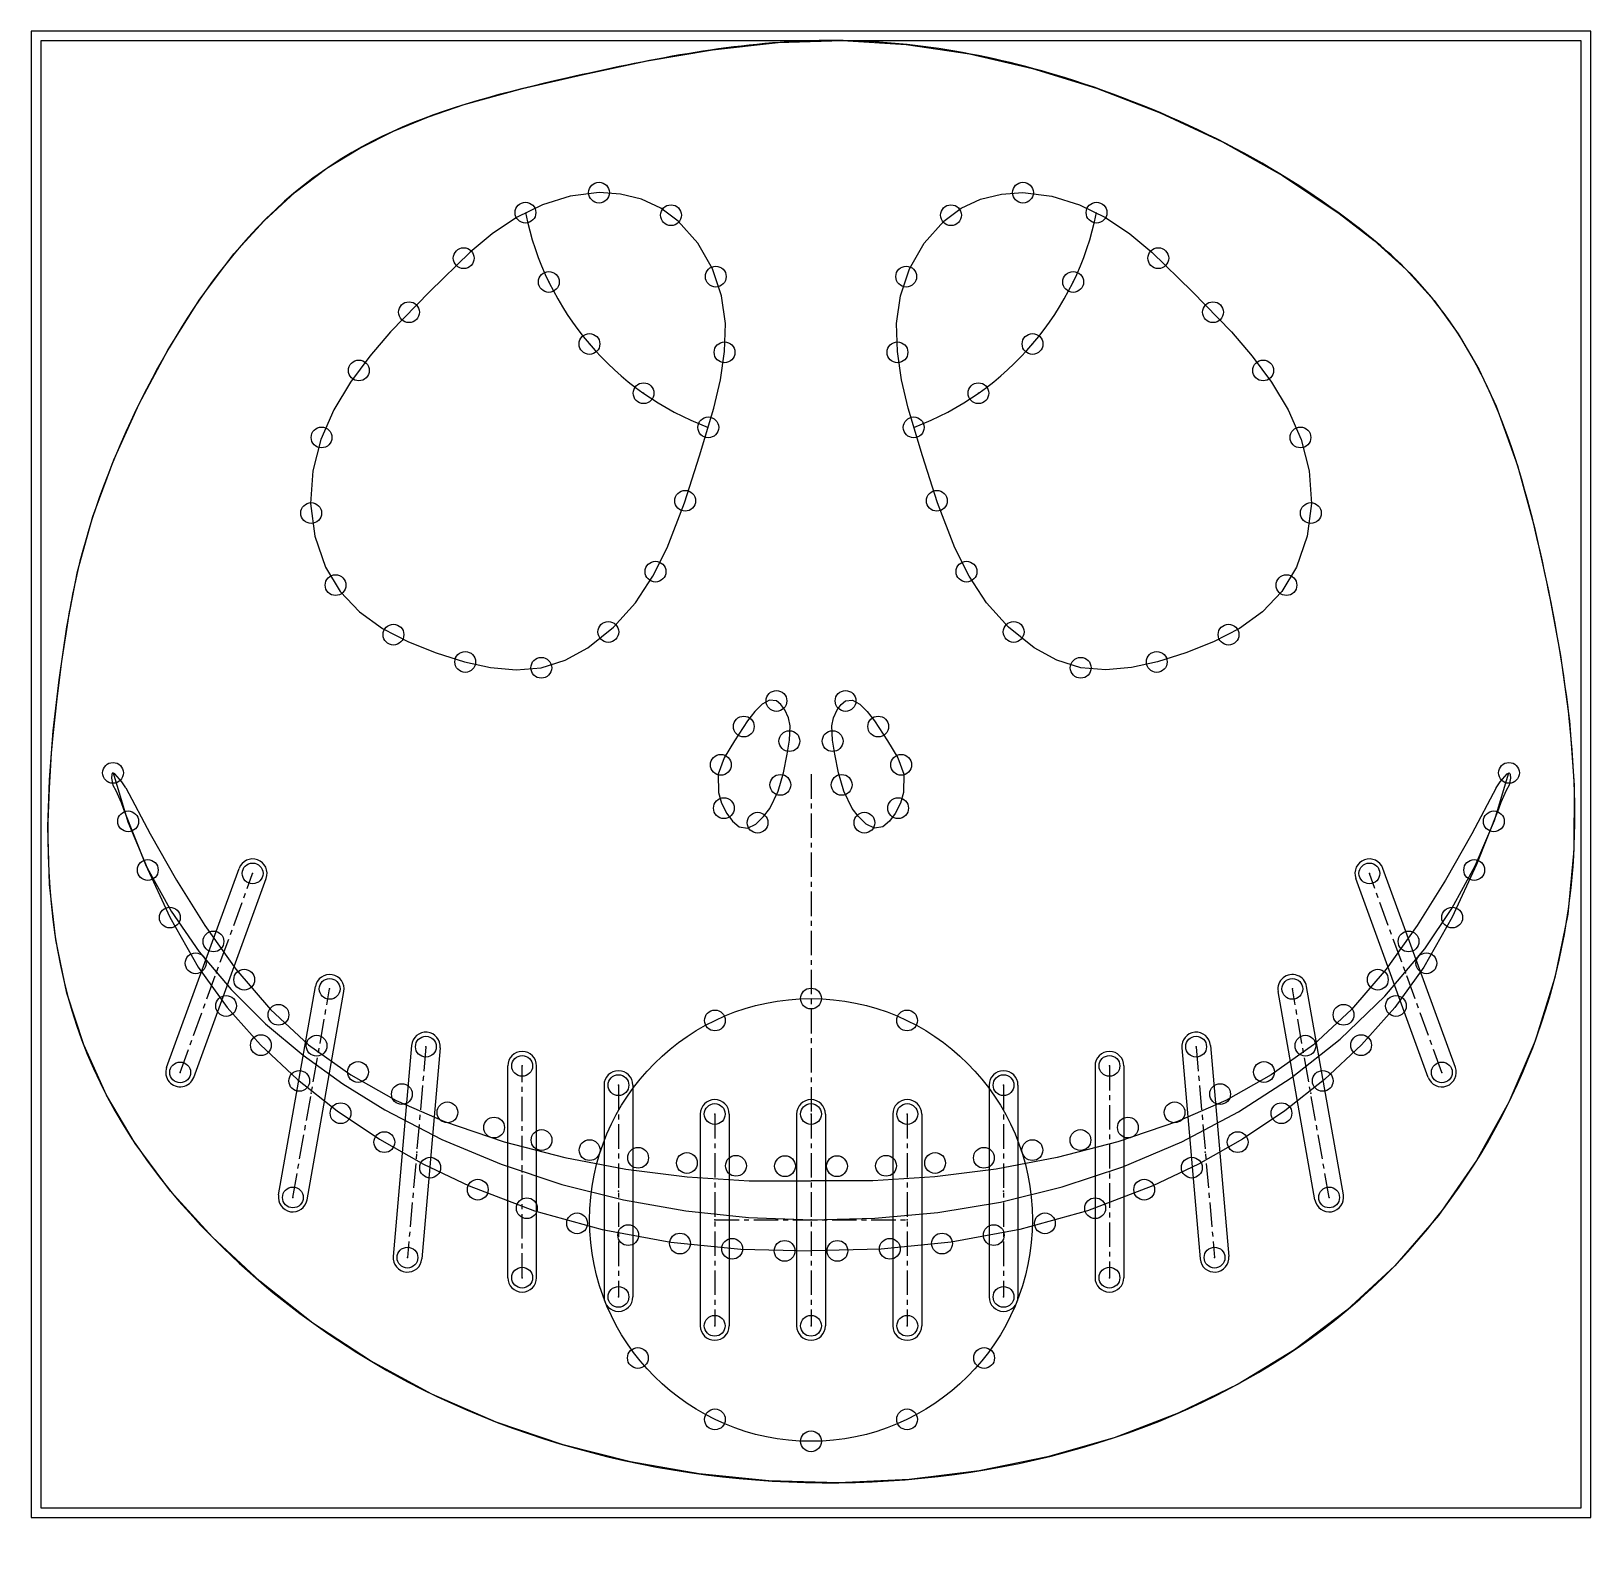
# Model space of a CAD drawing. Header units: millimetres. Extents: x -405 to 405, y -400 to 386.
import ezdxf

# ---------------------------------------------------------------- set-up
doc = ezdxf.new("R2010")
doc.units = ezdxf.units.MM
doc.header["$PDSIZE"] = -1
doc.linetypes.add('CENTERX2', pattern=[20.32, 12.7, -2.54, 2.54, -2.54])

msp = doc.modelspace()

# ---------------------------------------------------------------- linework, layer by layer
at = {"color": 7, "linetype": 'Continuous', "lineweight": 25}
for p, q in [((-405, 386), (-405, -386)), ((405, 386), (-405, 386)), ((400, 381), (-400, 381)), ((-400, 381), (-400, -381)), ((400, -381), (400, 381)), ((405, -386), (405, 386)), ((-405, -386), (405, -386)), ((-400, -381), (400, -381))]:
    msp.add_line(p, q, dxfattribs=at)
at = {"color": 7, "linetype": 'CENTERX2'}
for p, q in [((0, 0), (0, -176.5)), ((-327.62, -154.87), (-290, -51.5)), ((327.62, -154.87), (290, -51.5)), ((-269.1, -219.83), (-250, -111.5)), ((269.1, -219.83), (250, -111.5)), ((-200, -141.5), (-209.59, -251.08)), ((200, -141.5), (209.59, -251.08)), ((-150, -261.5), (-150, -151.5)), ((155, -151.5), (155, -261.5)), ((-100, -161.5), (-100, -271.5)), ((100, -161.5), (100, -271.5)), ((-50, -176.5), (-50, -286.5)), ((0, -176.5), (0, -286.5)), ((50, -176.5), (50, -286.5)), ((-50, -231.5), (50, -231.5))]:
    msp.add_line(p, q, dxfattribs=at)
at = {"color": 7, "linetype": 'Continuous'}
for p, q in [((-334.67, -152.3), (-297.05, -48.93)), ((-320.57, -157.43), (-282.95, -54.07)), ((320.57, -157.43), (282.95, -54.07)), ((334.67, -152.3), (297.05, -48.93)), ((-276.49, -218.53), (-257.39, -110.2)), ((-261.72, -221.13), (-242.61, -112.8)), ((261.72, -221.13), (242.61, -112.8)), ((276.49, -218.53), (257.39, -110.2)), ((-207.47, -140.85), (-217.06, -250.43)), ((-192.53, -142.15), (-202.12, -251.74)), ((192.53, -142.15), (202.12, -251.74)), ((207.47, -140.85), (217.06, -250.43)), ((-157.5, -261.5), (-157.5, -151.5)), ((-142.5, -261.5), (-142.5, -151.5)), ((147.5, -151.5), (147.5, -261.5)), ((162.5, -151.5), (162.5, -261.5)), ((-107.5, -161.5), (-107.5, -271.5)), ((-92.5, -161.5), (-92.5, -271.5)), ((92.5, -161.5), (92.5, -271.5)), ((107.5, -161.5), (107.5, -271.5)), ((-57.5, -176.5), (-57.5, -286.5)), ((-42.5, -176.5), (-42.5, -286.5)), ((-7.5, -176.5), (-7.5, -286.5)), ((7.5, -176.5), (7.5, -286.5)), ((42.5, -176.5), (42.5, -286.5)), ((57.5, -176.5), (57.5, -286.5))]:
    msp.add_line(p, q, dxfattribs=at)
at = {"color": 7, "linetype": 'Continuous', "flags": 128}
for points in [[(-381, 105.29), (-372.92, 133.95), (-362.1, 163.31), (-348.94, 192.49), (-333.88, 220.63), (-317.33, 246.85), (-299.72, 270.28), (-284.05, 287.57), (-267.95, 302.31), (-251.37, 314.79), (-234.32, 325.3), (-216.77, 334.12), (-198.69, 341.55), (-180.09, 347.85), (-149.8, 356.19), (-118.08, 363.58), (-85.07, 370.52), (-51.21, 376.31), (-17.03, 380.11), (16.39, 381.12), (49.45, 379.11), (82.28, 374.25), (114.99, 366.69), (148.27, 356.41), (181.36, 343.64), (213.74, 328.49), (244.92, 311.04), (274.38, 291.37), (292.47, 277.33), (309.12, 262.28), (323.69, 246.06), (336.16, 228.71), (346.77, 210.36), (355.77, 191.13), (366.94, 160.34), (375.78, 128.22), (383.11, 95.22), (389.32, 61.68), (393.93, 27.77), (396.39, -5.71), (396.27, -39.22), (393.06, -72.59), (386.39, -105.61), (376.12, -138.53), (362.5, -170.35), (345.7, -200.68), (325.88, -229.13), (303.2, -255.3), (278.31, -278.45), (251.08, -298.94), (221.77, -316.76), (190.65, -331.93), (157.4, -344.65), (122.84, -354.61), (87.27, -361.83), (50.98, -366.3), (14.25, -368.03), (-21.97, -367.05), (-58.07, -363.43), (-93.76, -357.17), (-128.77, -348.27), (-163.45, -336.49), (-196.86, -321.98), (-228.71, -304.76), (-258.65, -285.08), (-286.32, -263.37), (-310.91, -240.5), (-332.58, -216.52), (-350.98, -191.85), (-365.9, -166.74), (-377.74, -140.62), (-386.44, -113.78), (-392.26, -86.06), (-395.47, -57.29), (-396.31, -27.32), (-395.5, -2.83), (-393.51, 22.59), (-390.48, 49.01), (-386.52, 76.5), (-381, 105.29)], [(-110.09, 302.14), (-125, 300.34), (-139.42, 295.84), (-153.02, 289.15), (-165.51, 280.78), (-176.96, 271.22), (-198.03, 250.86), (-218.38, 229.79), (-229.19, 217.13), (-239.13, 203.66), (-247.8, 189.25), (-254.57, 173.9), (-258.8, 157.66), (-259.9, 140.66), (-257.69, 123.62), (-252.2, 107.58), (-244.58, 94.99), (-234.55, 84.45), (-222.55, 75.79), (-209.11, 68.73), (-194.72, 63.03), (-179.89, 58.44), (-166.47, 55.46), (-153.18, 54.2), (-140.18, 55.3), (-127.64, 59.25), (-115.83, 65.73), (-102.49, 76.49), (-91.21, 89.13), (-82.08, 102.92), (-74.66, 117.65), (-65.71, 140.99), (-57.92, 165.38), (-50.49, 190.25), (-47.03, 204.97), (-44.86, 219.63), (-44.48, 234.16), (-46.4, 248.47), (-51.16, 262.6), (-58.79, 275.85), (-68.93, 287.25), (-77.98, 294), (-88.07, 298.76), (-98.92, 301.42), (-110.09, 302.14)], [(110.09, 302.14), (125, 300.34), (139.42, 295.84), (153.02, 289.15), (165.51, 280.78), (176.96, 271.22), (198.03, 250.86), (218.38, 229.79), (229.19, 217.13), (239.13, 203.66), (247.8, 189.25), (254.57, 173.9), (258.8, 157.66), (259.9, 140.66), (257.69, 123.62), (252.2, 107.58), (244.58, 94.99), (234.55, 84.45), (222.55, 75.79), (209.11, 68.73), (194.72, 63.03), (179.89, 58.44), (166.47, 55.46), (153.18, 54.2), (140.18, 55.3), (127.64, 59.25), (115.83, 65.73), (102.49, 76.49), (91.21, 89.13), (82.08, 102.92), (74.66, 117.65), (65.71, 140.99), (57.92, 165.38), (50.49, 190.25), (47.03, 204.97), (44.86, 219.63), (44.48, 234.16), (46.4, 248.47), (51.16, 262.6), (58.79, 275.85), (68.93, 287.25), (77.98, 294), (88.07, 298.76), (98.92, 301.42), (110.09, 302.14)], [(-17.94, 38.09), (-21.62, 38.5), (-25.4, 36.46), (-29.19, 32.67), (-32.9, 27.78), (-39.74, 17.42), (-45.15, 8.56), (-48.18, 0), (-48.02, -9.53), (-46.41, -15.04), (-43.67, -20.42), (-40.72, -24.35), (-37.24, -27.26), (-32.92, -28.06), (-28.58, -25.85), (-24.64, -21.99), (-21.43, -17.71), (-16.98, -8.71), (-14.32, 0.73), (-12.45, 10.43), (-11.13, 17.78), (-10.84, 25.2), (-11.72, 29.4), (-13.61, 33.53), (-15.64, 36.27), (-17.94, 38.09)], [(17.94, 38.09), (21.62, 38.5), (25.4, 36.46), (29.19, 32.67), (32.9, 27.78), (39.74, 17.42), (45.15, 8.56), (48.18, 0), (48.02, -9.53), (46.41, -15.04), (43.67, -20.42), (40.72, -24.35), (37.24, -27.26), (32.92, -28.06), (28.58, -25.85), (24.64, -21.99), (21.43, -17.71), (16.98, -8.71), (14.32, 0.73), (12.45, 10.43), (11.13, 17.78), (10.84, 25.2), (11.72, 29.4), (13.61, 33.53), (15.64, 36.27), (17.94, 38.09)], [(-355.84, -7.07), (-357.9, -3.89), (-360.33, -1.15), (-361.62, 0.17), (-362.18, 0.61), (-362.56, 0.7), (-362.94, 0.43), (-363.19, -0.2), (-363.37, -2), (-362.54, -5.64), (-361.01, -8.44), (-359.62, -11.5), (-358.34, -14.75), (-357.09, -18.05), (-345.69, -46.79), (-333.08, -74.29), (-318.27, -100.27), (-303.17, -121.12), (-285.88, -140.55), (-266.73, -158.48), (-246.02, -174.85), (-224.08, -189.57), (-201.21, -202.57), (-177.62, -213.83), (-143.56, -226.76), (-108.52, -236.49), (-72.75, -243.12), (-36.5, -246.77), (0, -247.55)], [(-362.49, 0.71), (-354.89, -24.71), (-344.76, -48.68), (-332.29, -71.18), (-317.69, -92.22), (-301.16, -111.79), (-283.24, -129.57), (-263.83, -145.93), (-243.13, -160.85), (-221.33, -174.33), (-191.69, -189.68), (-160.91, -202.58), (-129.42, -213.03), (-97.43, -221.07), (-65.06, -226.77), (-32.42, -230.23), (0.38, -231.5), (33.22, -230.65), (65.95, -227.59), (98.41, -222.2), (130.45, -214.36), (161.9, -203.98), (192.55, -190.97), (222.02, -175.39), (249.38, -157.69), (274.86, -137.63), (298.1, -115.26), (318.73, -90.65), (332.87, -69.78), (345, -47.57), (354.93, -24.07), (362.49, 0.71)], [(355.84, -7.07), (357.9, -3.89), (360.33, -1.15), (361.62, 0.17), (362.18, 0.61), (362.56, 0.7), (362.94, 0.43), (363.19, -0.2), (363.37, -2), (362.54, -5.64), (361.01, -8.44), (359.62, -11.5), (358.34, -14.75), (357.09, -18.05), (345.69, -46.79), (333.08, -74.29), (318.27, -100.27), (303.17, -121.12), (285.88, -140.55), (266.73, -158.48), (246.02, -174.85), (224.08, -189.57), (201.21, -202.57), (177.62, -213.83), (143.56, -226.76), (108.52, -236.49), (72.75, -243.12), (36.5, -246.77), (0, -247.55)], [(-355.84, -7.07), (-343.14, -30.92), (-329.58, -54.98), (-314.85, -78.64), (-298.64, -101.26), (-280.65, -122.2), (-260.94, -140.53), (-239.07, -156.21), (-215.39, -169.4), (-190.35, -180.37), (-159.37, -190.88), (-127.83, -199.04), (-96.11, -205.11), (-64.24, -209.14), (-32.2, -211.16), (0, -211.2)], [(355.84, -7.07), (343.14, -30.92), (329.58, -54.98), (314.85, -78.64), (298.64, -101.26), (280.65, -122.2), (260.94, -140.53), (239.07, -156.21), (215.39, -169.4), (190.35, -180.37), (159.37, -190.88), (127.83, -199.04), (96.11, -205.11), (64.24, -209.14), (32.2, -211.16), (0, -211.2)]]:
    msp.add_lwpolyline(points, dxfattribs=at)
at = {"color": 7, "linetype": 'Continuous', "lineweight": 25}
for centre in [(-110.09, 302.14), (110.09, 302.14), (-148.31, 291.74), (-72.71, 290.4), (72.71, 290.4), (148.31, 291.74), (-180.36, 268.1), (180.36, 268.1), (-136.15, 255.74), (-49.45, 258.51), (49.45, 258.51), (136.15, 255.74), (-208.78, 240.01), (208.78, 240.01), (-115.07, 223.52), (115.07, 223.52), (-44.9, 219.18), (44.9, 219.18), (-234.84, 209.76), (234.84, 209.76), (-86.95, 197.94), (86.95, 197.94), (-254.19, 174.95), (-53.35, 180.19), (53.35, 180.19), (254.19, 174.95), (-65.35, 142.07), (65.35, 142.07), (-259.6, 135.69), (259.6, 135.69), (-80.77, 105.26), (80.77, 105.26), (-246.92, 98.24), (246.92, 98.24), (-216.85, 72.53), (-105.25, 73.93), (105.25, 73.93), (216.85, 72.53), (-179.57, 58.35), (-140.08, 55.32), (140.08, 55.32), (179.57, 58.35), (-17.94, 38.09), (17.94, 38.09), (-34.92, 24.8), (34.92, 24.8), (-11.22, 17.23), (11.22, 17.23), (-46.82, 4.9), (46.82, 4.9), (-362.49, 0.71), (362.49, 0.71), (-15.92, -5.5), (15.92, -5.5), (-45.26, -17.6), (45.26, -17.6), (-354.64, -24.46), (-27.74, -25.15), (27.74, -25.15), (354.64, -24.46), (-344.44, -49.73), (-290, -51.5), (290, -51.5), (344.44, -49.73), (-332.99, -74.45), (332.99, -74.45), (-310.33, -86.83), (310.33, -86.83), (-319.61, -98.18), (319.61, -98.18), (-294.36, -106.7), (294.36, -106.7), (-250, -111.5), (0, -116.5), (250, -111.5), (-303.79, -120.35), (-276.57, -124.95), (276.57, -124.95), (303.79, -120.35), (-49.9, -127.89), (49.9, -127.89), (-285.71, -140.72), (-256.78, -141.01), (-200, -141.5), (200, -141.5), (256.78, -141.01), (285.71, -140.72), (-327.62, -154.87), (-265.78, -159.29), (-235.26, -154.66), (-150, -151.5), (155, -151.5), (235.26, -154.66), (265.78, -159.29), (327.62, -154.87), (-212.49, -166.12), (-100, -161.5), (100, -161.5), (212.49, -166.12), (-244.32, -176.07), (-188.84, -175.64), (-164.59, -183.52), (-50, -176.5), (0, -176.5), (50, -176.5), (164.59, -183.52), (188.84, -175.64), (244.32, -176.07), (-221.59, -191.09), (-139.93, -190.01), (139.93, -190.01), (221.59, -191.09), (-114.98, -195.24), (-89.79, -199.22), (89.79, -199.22), (114.98, -195.24), (-197.78, -204.33), (-64.44, -201.93), (-38.98, -203.37), (-13.49, -203.58), (13.49, -203.58), (38.98, -203.37), (64.44, -201.93), (197.78, -204.33), (-173.06, -215.78), (173.06, -215.78), (-269.1, -219.83), (269.1, -219.83), (-147.58, -225.43), (147.58, -225.43), (-121.49, -233.28), (-94.94, -239.38), (94.94, -239.38), (121.49, -233.28), (-68.05, -243.76), (-40.94, -246.48), (-13.72, -247.59), (13.72, -247.59), (40.94, -246.48), (68.05, -243.76), (-209.59, -251.08), (209.59, -251.08), (-150, -261.5), (155, -261.5), (-100, -271.5), (100, -271.5), (-50, -286.5), (0, -286.5), (50, -286.5), (-89.91, -303.2), (89.91, -303.2), (-49.9, -335.11), (49.9, -335.11), (0, -346.5)]:
    msp.add_circle(centre, 5.4, dxfattribs=at)
at = {"color": 7, "linetype": 'Continuous'}
msp.add_circle((0, -231.5), 115, dxfattribs=at)
for centre, radius, start, end in [((0, 321.8), 151.33, 191.45656, 249.35669), ((0, 321.8), 151.33, 290.64331, 348.54344), ((-290, -51.5), 7.5, 340, 160), ((290, -51.5), 7.5, 20, 200), ((-250, -111.5), 7.5, 350, 170), ((250, -111.5), 7.5, 10, 190), ((-200, -141.5), 7.5, 355, 175), ((200, -141.5), 7.5, 5, 185), ((-150, -151.5), 7.5, 0, 180), ((155, -151.5), 7.5, 0, 180), ((-327.62, -154.87), 7.5, 160, 340), ((327.62, -154.87), 7.5, 200, 20), ((-100, -161.5), 7.5, 0, 180), ((100, -161.5), 7.5, 0, 180), ((-50, -176.5), 7.5, 0, 180), ((0, -176.5), 7.5, 0, 180), ((50, -176.5), 7.5, 0, 180), ((-269.1, -219.83), 7.5, 170, 350), ((269.1, -219.83), 7.5, 190, 10), ((-209.59, -251.08), 7.5, 175, 355), ((209.59, -251.08), 7.5, 185, 5), ((-150, -261.5), 7.5, 180, 0), ((155, -261.5), 7.5, 180, 0), ((-100, -271.5), 7.5, 180, 0), ((100, -271.5), 7.5, 180, 0), ((-50, -286.5), 7.5, 180, 0), ((0, -286.5), 7.5, 180, 0), ((50, -286.5), 7.5, 180, 0)]:
    msp.add_arc(centre, radius, start, end, dxfattribs=at)
at = {"color": 7, "linetype": 'Continuous', "lineweight": 25}
msp.add_open_spline([(-381, 105.29), (-367.54, 162.71), (-289.63, 319.73), (-157.03, 356.44), (3.2, 389.05), (141.22, 366.75), (250.88, 313.14), (348.72, 229.66), (384.88, 108.44), (411.73, -84.41), (267.27, -375.19), (-129.17, -406.58), (-399.7, -168.21), (-403.95, -29.27), (-383.97, 92.62), (-381, 105.29)], degree=3, knots=[0, 0, 0, 0, 0.0640391, 0.1494049, 0.2019875, 0.2572034, 0.3241522, 0.3397075, 0.4127568, 0.4851268, 0.5735304, 0.7835059, 0.8586712, 0.9858671, 1, 1, 1, 1], dxfattribs=at)
at = {"color": 7, "linetype": 'Continuous'}
for p in [(-136.15, 255.74), (136.15, 255.74), (-115.07, 223.52), (115.07, 223.52), (-86.95, 197.94), (86.95, 197.94), (-290, -51.5), (290, -51.5), (-308.81, -103.18), (308.81, -103.18), (-250, -111.5), (250, -111.5), (-200, -141.5), (200, -141.5), (-150, -151.5), (155, -151.5), (-327.62, -154.87), (-100, -161.5), (100, -161.5), (327.62, -154.87), (-259.55, -165.66), (259.55, -165.66), (-50, -176.5), (0, -176.5), (50, -176.5), (-204.79, -196.29), (204.79, -196.29), (-150, -206.5), (155, -206.5), (-100, -216.5), (100, -216.5), (-269.1, -219.83), (269.1, -219.83), (-50, -231.5), (0, -231.5), (50, -231.5), (-209.59, -251.08), (209.59, -251.08), (-150, -261.5), (155, -261.5), (-100, -271.5), (100, -271.5), (-50, -286.5), (0, -286.5), (50, -286.5)]:
    msp.add_point(p, dxfattribs=at)

doc.saveas('drawing.dxf')
